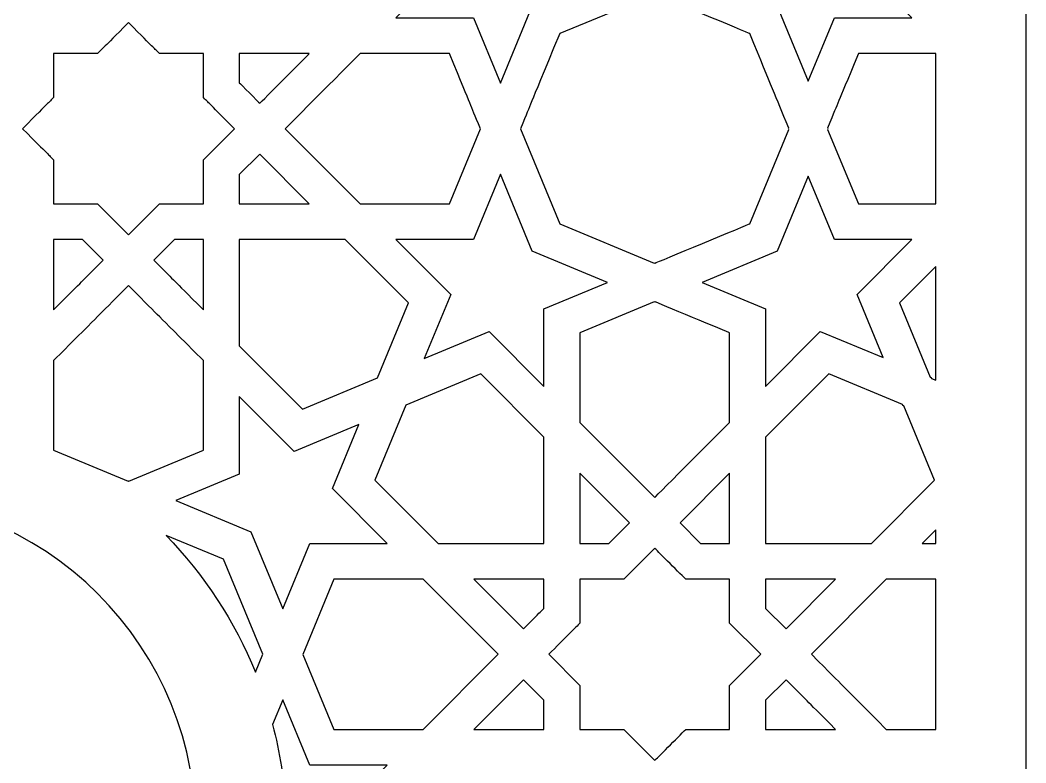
# Model space of a CAD drawing. Header units: millimetres. Extents: x -140 to 140, y -101 to 100.
# Drawn here: x 83.1 to 140, y 2 to 44 of the extents above; entities that cross this region are included whole.
import ezdxf

# ---------------------------------------------------------------- set-up
doc = ezdxf.new("R2010")
doc.units = ezdxf.units.MM
doc.header["$MEASUREMENT"] = 0
doc.layers.add('layer 1', color=7, linetype='Continuous')

msp = doc.modelspace()

# ---------------------------------------------------------------- linework, layer by layer
at = {"layer": 'layer 1', "color": 250}
for points, knots in [([(140.0147, 100.1536), (140.0147, 100.1536), (-139.8764, 100.1536), (-139.8764, 100.1536), (-139.8764, 100.1536), (-139.8764, 100.1536), (-139.8764, 99.5579), (-139.8764, 99.5579), (-139.8764, 99.5579), (-139.8764, 99.5579), (-139.8764, 88.9941), (-139.8764, 88.9941), (-139.8764, 88.9941), (-139.8764, 88.9941), (-139.8764, 86.6756), (-139.8764, 86.6756), (-139.8764, 86.6756), (-139.8764, 86.6756), (-139.8764, 84.1782), (-139.8764, 84.1782), (-139.8764, 84.1782), (-139.8764, 84.1782), (-139.8764, 81.5098), (-139.8764, 81.5098), (-139.8764, 81.5098), (-139.8764, 81.5098), (-139.8764, 75.6908), (-139.8764, 75.6908), (-139.8764, 75.6908), (-139.8764, 75.6908), (-139.8764, 72.556), (-139.8764, 72.556), (-139.8764, 72.556), (-139.8764, 72.556), (-139.8764, 69.2813), (-139.8764, 69.2813), (-139.8764, 69.2813), (-139.8764, 69.2813), (-139.8764, 65.8746), (-139.8764, 65.8746), (-139.8764, 65.8746), (-139.8764, 65.8746), (-139.8764, 62.3437), (-139.8764, 62.3437), (-139.8764, 62.3437), (-139.8764, 62.3437), (-139.8764, 58.6964), (-139.8764, 58.6964), (-139.8764, 58.6964), (-139.8764, 58.6964), (-139.8764, 54.9405), (-139.8764, 54.9405), (-139.8764, 54.9405), (-139.8764, 54.9405), (-139.8764, 51.0839), (-139.8764, 51.0839), (-139.8764, 51.0839), (-139.8764, 51.0839), (-139.8764, 47.1343), (-139.8764, 47.1343), (-139.8764, 47.1343), (-139.8764, 47.1343), (-139.8764, 38.9875), (-139.8764, 38.9875), (-139.8764, 38.9875), (-139.8764, 38.9875), (-139.8764, 34.806), (-139.8764, 34.806), (-139.8764, 34.806), (-139.8764, 34.806), (-139.8764, 21.9223), (-139.8764, 21.9223), (-139.8764, 21.9223), (-139.8764, 21.9223), (-139.8764, 17.5408), (-139.8764, 17.5408), (-139.8764, 17.5408), (-139.8764, 17.5408), (-139.8764, 13.1289), (-139.8764, 13.1289), (-139.8764, 13.1289), (-139.8764, 13.1289), (-139.8764, 8.6943), (-139.8764, 8.6943), (-139.8764, 8.6943), (-139.8764, 8.6943), (-139.8764, -9.1139), (-139.8764, -9.1139), (-139.8764, -9.1139), (-139.8764, -9.1139), (-139.8764, -13.5445), (-139.8764, -13.5445), (-139.8764, -13.5445), (-139.8764, -13.5445), (-139.8764, -17.9507), (-139.8764, -17.9507), (-139.8764, -17.9507), (-139.8764, -17.9507), (-139.8764, -22.3249), (-139.8764, -22.3249), (-139.8764, -22.3249), (-139.8764, -22.3249), (-139.8764, -35.177), (-139.8764, -35.177), (-139.8764, -35.177), (-139.8764, -35.177), (-139.8764, -39.3448), (-139.8764, -39.3448), (-139.8764, -39.3448), (-139.8764, -39.3448), (-139.8764, -43.4415), (-139.8764, -43.4415), (-139.8764, -43.4415), (-139.8764, -43.4415), (-139.8764, -47.4593), (-139.8764, -47.4593), (-139.8764, -47.4593), (-139.8764, -47.4593), (-139.8764, -51.3903), (-139.8764, -51.3903), (-139.8764, -51.3903), (-139.8764, -51.3903), (-139.8764, -55.2267), (-139.8764, -55.2267), (-139.8764, -55.2267), (-139.8764, -55.2267), (-139.8764, -58.9607), (-139.8764, -58.9607), (-139.8764, -58.9607), (-139.8764, -58.9607), (-139.8764, -62.5846), (-139.8764, -62.5846), (-139.8764, -62.5846), (-139.8764, -62.5846), (-139.8764, -66.0904), (-139.8764, -66.0904), (-139.8764, -66.0904), (-139.8764, -66.0904), (-139.8764, -69.4704), (-139.8764, -69.4704), (-139.8764, -69.4704), (-139.8764, -69.4704), (-139.8764, -72.7168), (-139.8764, -72.7168), (-139.8764, -72.7168), (-139.8764, -72.7168), (-139.8764, -75.8217), (-139.8764, -75.8217), (-139.8764, -75.8217), (-139.8764, -75.8217), (-139.8764, -78.7773), (-139.8764, -78.7773), (-139.8764, -78.7773), (-139.8764, -78.7773), (-139.8764, -81.5759), (-139.8764, -81.5759), (-139.8764, -81.5759), (-139.8764, -81.5759), (-139.8764, -84.2096), (-139.8764, -84.2096), (-139.8764, -84.2096), (-139.8764, -84.2096), (-139.8764, -86.6706), (-139.8764, -86.6706), (-139.8764, -86.6706), (-139.8764, -86.6706), (-139.8764, -88.951), (-139.8764, -88.951), (-139.8764, -88.951), (-139.8764, -88.951), (-139.8764, -91.0432), (-139.8764, -91.0432), (-139.8764, -91.0432), (-139.8764, -91.0432), (-139.8764, -92.9392), (-139.8764, -92.9392), (-139.8764, -92.9392), (-139.8764, -92.9392), (-139.8764, -94.6312), (-139.8764, -94.6312), (-139.8764, -94.6312), (-139.8764, -94.6312), (-139.8764, -96.1114), (-139.8764, -96.1114), (-139.8764, -96.1114), (-139.8764, -96.1114), (-139.8764, -97.3721), (-139.8764, -97.3721), (-139.8764, -97.3721), (-139.8764, -97.3721), (-139.8764, -98.4054), (-139.8764, -98.4054), (-139.8764, -98.4054), (-139.8764, -98.4054), (-139.8764, -99.2035), (-139.8764, -99.2035), (-139.8764, -99.2035), (-139.8764, -99.2035), (-139.8764, -99.7585), (-139.8764, -99.7585), (-139.8764, -99.7585), (-125.4025, -99.7585), (-115.0856, -101.2775), (-104.9426, -90.8851), (-104.9426, -90.8851), (-104.9426, -90.8851), (-104.9426, -90.8851), (-104.9426, -90.8851), (-104.9426, -90.8851), (-99.3937, -85.199), (-96.58, -77.8047), (-96.58, -70.3552), (-96.58, -70.3552), (-108.703, -65.4758), (-112.13, -49.9681), (-103.3724, -40.4213), (-103.3724, -40.4213), (-103.3724, -40.4213), (-103.3724, -40.4213), (-103.3724, -40.4213), (-103.3724, -40.4213), (-103.1942, -40.2272), (-103.0136, -40.0353), (-102.8277, -39.8487), (-102.8277, -39.8487), (-118.8351, -30.027), (-111.7826, -5.2691), (-93.066, -5.2691), (-93.066, -5.2691), (-91.9046, -5.2691), (-93.0533, -5.7411), (-92.8913, -1.01), (-92.8913, -1.01), (-92.8913, -1.01), (-92.8913, -1.01), (-92.8913, -1.01), (-92.8913, -1.01), (-92.6423, 6.1613), (-88.3232, 12.2537), (-82.3507, 15.1659), (-82.3507, 15.1659), (-82.3507, 15.1659), (-82.3507, 15.1659), (-82.3507, 15.1659), (-82.3507, 15.1659), (-79.7056, 16.4532), (-77.0304, 17.0286), (-74.1818, 17.0219), (-74.1818, 17.0219), (-74.1818, 17.0219), (-74.1878, 17.0282), (-74.1878, 17.0282), (-74.1878, 17.0282), (-71.8206, 17.0208), (-69.5498, 16.558), (-67.606, 15.8143), (-67.606, 15.8143), (-68.4502, 20.816), (-67.1788, 26.3663), (-63.591, 30.7107), (-63.591, 30.7107), (-58.7301, 36.6021), (-51.4724, 37.7797), (-48.9388, 37.4982), (-48.9388, 37.4982), (-47.4973, 44.909), (-40.9854, 50.1611), (-33.8967, 53.3344), (-33.8967, 53.3344), (-19.2454, 59.8922), (-14.2201, 57.6693), (0.0691, 71.2862), (0.0691, 71.2862), (10.1692, 61.6652), (16.9316, 59.6579), (16.9316, 59.6579), (16.9316, 59.6579), (26.1976, 55.9276), (46.2287, 52.1452), (49.0774, 37.4982), (49.0774, 37.4982), (58.7142, 38.2951), (69.875, 28.4177), (67.7443, 15.8143), (67.7443, 15.8143), (67.7443, 15.8143), (67.7443, 15.8143), (67.7443, 15.8143), (67.7443, 15.8143), (69.6852, 16.5569), (71.9578, 17.0282), (74.416, 17.0282), (74.416, 17.0282), (74.416, 17.0282), (74.4093, 17.0215), (74.4093, 17.0215), (74.4093, 17.0215), (85.429, 16.9997), (93.865, 7.4821), (92.977, -3.1895), (92.977, -3.1895), (92.977, -3.7056), (92.6867, -5.2828), (92.6867, -5.2828), (92.6867, -5.2828), (99.399, -4.7448), (107.836, -9.2844), (110.8149, -17.7211), (110.8149, -17.7211), (110.8149, -17.7211), (110.8149, -17.7211), (110.8149, -17.7211), (110.8149, -17.7211), (111.2054, -18.8274), (111.4749, -19.9058), (111.6492, -21.0132), (111.6492, -21.0132), (111.6492, -21.0132), (111.6492, -21.0128), (111.6492, -21.0128), (111.6492, -21.0128), (112.3047, -25.1806), (111.5215, -29.4859), (109.4616, -33.1198), (109.4616, -33.1198), (109.4616, -33.1198), (109.4616, -33.1198), (109.4616, -33.1198), (109.4616, -33.1198), (107.957, -35.7734), (105.7243, -38.1561), (102.9659, -39.8487), (102.9659, -39.8487), (106.5265, -43.4178), (108.416, -48.1912), (108.4195, -53.0218), (108.4195, -53.0218), (108.4195, -53.0218), (108.4195, -53.0218), (108.4195, -53.0218), (108.4195, -53.0218), (108.4195, -60.9148), (103.5053, -67.6246), (96.7183, -70.3552), (96.7183, -70.3552), (96.7183, -73.8145), (97.3487, -77.3483), (98.5488, -80.5825), (98.5488, -80.5825), (98.5488, -80.5825), (98.5488, -80.5828), (98.5488, -80.5828), (98.5488, -80.5828), (103.335, -92.5481), (113.6932, -99.411), (125.2848, -99.7373), (125.2848, -99.7373), (125.2848, -99.7373), (125.2848, -99.7373), (125.2848, -99.7373), (125.2848, -99.7373), (126.3202, -99.7662), (123.9841, -99.7585), (140.0147, -99.7585), (140.0147, -99.7585), (140.0147, -99.7585), (140.0147, -99.2351), (140.0147, -99.2351), (140.0147, -99.2351), (140.0147, -99.2351), (140.0147, -98.4707), (140.0147, -98.4707), (140.0147, -98.4707), (140.0147, -98.4707), (140.0147, -97.4729), (140.0147, -97.4729), (140.0147, -97.4729), (140.0147, -97.4729), (140.0147, -96.2495), (140.0147, -96.2495), (140.0147, -96.2495), (140.0147, -96.2495), (140.0147, -94.8081), (140.0147, -94.8081), (140.0147, -94.8081), (140.0147, -94.8081), (140.0147, -93.1563), (140.0147, -93.1563), (140.0147, -93.1563), (140.0147, -93.1563), (140.0147, -91.3019), (140.0147, -91.3019), (140.0147, -91.3019), (140.0147, -91.3019), (140.0147, -89.2525), (140.0147, -89.2525), (140.0147, -89.2525), (140.0147, -89.2525), (140.0147, -87.0157), (140.0147, -87.0157), (140.0147, -87.0157), (140.0147, -87.0157), (140.0147, -84.5993), (140.0147, -84.5993), (140.0147, -84.5993), (140.0147, -84.5993), (140.0147, -79.2581), (140.0147, -79.2581), (140.0147, -79.2581), (140.0147, -79.2581), (140.0147, -76.3486), (140.0147, -76.3486), (140.0147, -76.3486), (140.0147, -76.3486), (140.0147, -73.2902), (140.0147, -73.2902), (140.0147, -73.2902), (140.0147, -73.2902), (140.0147, -70.0904), (140.0147, -70.0904), (140.0147, -70.0904), (140.0147, -70.0904), (140.0147, -66.757), (140.0147, -66.757), (140.0147, -66.757), (140.0147, -66.757), (140.0147, -63.2976), (140.0147, -63.2976), (140.0147, -63.2976), (140.0147, -63.2976), (140.0147, -59.7198), (140.0147, -59.7198), (140.0147, -59.7198), (140.0147, -59.7198), (140.0147, -56.0314), (140.0147, -56.0314), (140.0147, -56.0314), (140.0147, -56.0314), (140.0147, -52.2399), (140.0147, -52.2399), (140.0147, -52.2399), (140.0147, -52.2399), (140.0147, -48.3532), (140.0147, -48.3532), (140.0147, -48.3532), (140.0147, -48.3532), (140.0147, -44.3788), (140.0147, -44.3788), (140.0147, -44.3788), (140.0147, -44.3788), (140.0147, -36.1976), (140.0147, -36.1976), (140.0147, -36.1976), (140.0147, -36.1976), (140.0147, -32.0062), (140.0147, -32.0062), (140.0147, -32.0062), (140.0147, -32.0062), (140.0147, -19.1207), (140.0147, -19.1207), (140.0147, -19.1207), (140.0147, -19.1207), (140.0147, -14.7473), (140.0147, -14.7473), (140.0147, -14.7473), (140.0147, -14.7473), (140.0147, -10.3476), (140.0147, -10.3476), (140.0147, -10.3476), (140.0147, -10.3476), (140.0147, -5.9292), (140.0147, -5.9292), (140.0147, -5.9292), (140.0147, -5.9292), (140.0147, -1.4999), (140.0147, -1.4999), (140.0147, -1.4999), (140.0147, -1.4999), (140.0147, 2.9328), (140.0147, 2.9328), (140.0147, 2.9328), (140.0147, 2.9328), (140.0147, 7.3612), (140.0147, 7.3612), (140.0147, 7.3612), (140.0147, 7.3612), (140.0147, 11.7775), (140.0147, 11.7775), (140.0147, 11.7775), (140.0147, 11.7775), (140.0147, 16.1741), (140.0147, 16.1741), (140.0147, 16.1741), (140.0147, 16.1741), (140.0147, 20.5435), (140.0147, 20.5435), (140.0147, 20.5435), (140.0147, 20.5435), (140.0147, 33.4107), (140.0147, 33.4107), (140.0147, 33.4107), (140.0147, 33.4107), (140.0147, 37.594), (140.0147, 37.594), (140.0147, 37.594), (140.0147, 37.594), (140.0147, 45.7558), (140.0147, 45.7558), (140.0147, 45.7558), (140.0147, 45.7558), (140.0147, 49.719), (140.0147, 49.719), (140.0147, 49.719), (140.0147, 49.719), (140.0147, 53.5936), (140.0147, 53.5936), (140.0147, 53.5936), (140.0147, 53.5936), (140.0147, 57.3718), (140.0147, 57.3718), (140.0147, 57.3718), (140.0147, 57.3718), (140.0147, 61.046), (140.0147, 61.046), (140.0147, 61.046), (140.0147, 61.046), (140.0147, 64.6085), (140.0147, 64.6085), (140.0147, 64.6085), (140.0147, 64.6085), (140.0147, 68.0517), (140.0147, 68.0517), (140.0147, 68.0517), (140.0147, 68.0517), (140.0147, 71.3679), (140.0147, 71.3679), (140.0147, 71.3679), (140.0147, 71.3679), (140.0147, 77.5884), (140.0147, 77.5884), (140.0147, 77.5884), (140.0147, 77.5884), (140.0147, 80.4776), (140.0147, 80.4776), (140.0147, 80.4776), (140.0147, 80.4776), (140.0147, 83.209), (140.0147, 83.209), (140.0147, 83.209), (140.0147, 83.209), (140.0147, 88.1681), (140.0147, 88.1681), (140.0147, 88.1681), (140.0147, 88.1681), (140.0147, 90.3805), (140.0147, 90.3805), (140.0147, 90.3805), (140.0147, 90.3805), (140.0147, 92.4045), (140.0147, 92.4045), (140.0147, 92.4045), (140.0147, 92.4045), (140.0147, 94.2325), (140.0147, 94.2325), (140.0147, 94.2325), (140.0147, 94.2325), (140.0147, 95.8568), (140.0147, 95.8568), (140.0147, 95.8568), (140.0147, 95.8568), (140.0147, 97.2698), (140.0147, 97.2698), (140.0147, 97.2698), (140.0147, 97.2698), (140.0147, 98.4637), (140.0147, 98.4637), (140.0147, 98.4637), (140.0147, 98.4637), (140.0147, 99.431), (140.0147, 99.431), (140.0147, 99.431), (140.0147, 99.431), (140.0147, 100.1536), (140.0147, 100.1536)], [0, 0, 0, 0, 0.0068027, 0.0068027, 0.0068027, 0.0068027, 0.0136054, 0.0136054, 0.0136054, 0.0136054, 0.0204082, 0.0204082, 0.0204082, 0.0204082, 0.0272109, 0.0272109, 0.0272109, 0.0272109, 0.0340136, 0.0340136, 0.0340136, 0.0340136, 0.0408163, 0.0408163, 0.0408163, 0.0408163, 0.047619, 0.047619, 0.047619, 0.047619, 0.0544218, 0.0544218, 0.0544218, 0.0544218, 0.0612245, 0.0612245, 0.0612245, 0.0612245, 0.0680272, 0.0680272, 0.0680272, 0.0680272, 0.0748299, 0.0748299, 0.0748299, 0.0748299, 0.0816327, 0.0816327, 0.0816327, 0.0816327, 0.0884354, 0.0884354, 0.0884354, 0.0884354, 0.0952381, 0.0952381, 0.0952381, 0.0952381, 0.1020408, 0.1020408, 0.1020408, 0.1020408, 0.1088435, 0.1088435, 0.1088435, 0.1088435, 0.1156463, 0.1156463, 0.1156463, 0.1156463, 0.122449, 0.122449, 0.122449, 0.122449, 0.1292517, 0.1292517, 0.1292517, 0.1292517, 0.1360544, 0.1360544, 0.1360544, 0.1360544, 0.1428571, 0.1428571, 0.1428571, 0.1428571, 0.1496599, 0.1496599, 0.1496599, 0.1496599, 0.1564626, 0.1564626, 0.1564626, 0.1564626, 0.1632653, 0.1632653, 0.1632653, 0.1632653, 0.170068, 0.170068, 0.170068, 0.170068, 0.1768707, 0.1768707, 0.1768707, 0.1768707, 0.1836735, 0.1836735, 0.1836735, 0.1836735, 0.1904762, 0.1904762, 0.1904762, 0.1904762, 0.1972789, 0.1972789, 0.1972789, 0.1972789, 0.2040816, 0.2040816, 0.2040816, 0.2040816, 0.2108844, 0.2108844, 0.2108844, 0.2108844, 0.2176871, 0.2176871, 0.2176871, 0.2176871, 0.2244898, 0.2244898, 0.2244898, 0.2244898, 0.2312925, 0.2312925, 0.2312925, 0.2312925, 0.2380952, 0.2380952, 0.2380952, 0.2380952, 0.244898, 0.244898, 0.244898, 0.244898, 0.2517007, 0.2517007, 0.2517007, 0.2517007, 0.2585034, 0.2585034, 0.2585034, 0.2585034, 0.2653061, 0.2653061, 0.2653061, 0.2653061, 0.2721088, 0.2721088, 0.2721088, 0.2721088, 0.2789116, 0.2789116, 0.2789116, 0.2789116, 0.2857143, 0.2857143, 0.2857143, 0.2857143, 0.292517, 0.292517, 0.292517, 0.292517, 0.2993197, 0.2993197, 0.2993197, 0.2993197, 0.3061224, 0.3061224, 0.3061224, 0.3061224, 0.3129252, 0.3129252, 0.3129252, 0.3129252, 0.3197279, 0.3197279, 0.3197279, 0.3197279, 0.3265306, 0.3265306, 0.3265306, 0.3265306, 0.3333333, 0.3333333, 0.3333333, 0.3333333, 0.3401361, 0.3401361, 0.3401361, 0.3401361, 0.3469388, 0.3469388, 0.3469388, 0.3469388, 0.3537415, 0.3537415, 0.3537415, 0.3537415, 0.3605442, 0.3605442, 0.3605442, 0.3605442, 0.3673469, 0.3673469, 0.3673469, 0.3673469, 0.3741497, 0.3741497, 0.3741497, 0.3741497, 0.3809524, 0.3809524, 0.3809524, 0.3809524, 0.3877551, 0.3877551, 0.3877551, 0.3877551, 0.3945578, 0.3945578, 0.3945578, 0.3945578, 0.4013605, 0.4013605, 0.4013605, 0.4013605, 0.4081633, 0.4081633, 0.4081633, 0.4081633, 0.414966, 0.414966, 0.414966, 0.414966, 0.4217687, 0.4217687, 0.4217687, 0.4217687, 0.4285714, 0.4285714, 0.4285714, 0.4285714, 0.4353741, 0.4353741, 0.4353741, 0.4353741, 0.4421769, 0.4421769, 0.4421769, 0.4421769, 0.4489796, 0.4489796, 0.4489796, 0.4489796, 0.4557823, 0.4557823, 0.4557823, 0.4557823, 0.462585, 0.462585, 0.462585, 0.462585, 0.4693878, 0.4693878, 0.4693878, 0.4693878, 0.4761905, 0.4761905, 0.4761905, 0.4761905, 0.4829932, 0.4829932, 0.4829932, 0.4829932, 0.4897959, 0.4897959, 0.4897959, 0.4897959, 0.4965986, 0.4965986, 0.4965986, 0.4965986, 0.5034014, 0.5034014, 0.5034014, 0.5034014, 0.5102041, 0.5102041, 0.5102041, 0.5102041, 0.5170068, 0.5170068, 0.5170068, 0.5170068, 0.5238095, 0.5238095, 0.5238095, 0.5238095, 0.5306122, 0.5306122, 0.5306122, 0.5306122, 0.537415, 0.537415, 0.537415, 0.537415, 0.5442177, 0.5442177, 0.5442177, 0.5442177, 0.5510204, 0.5510204, 0.5510204, 0.5510204, 0.5578231, 0.5578231, 0.5578231, 0.5578231, 0.5646259, 0.5646259, 0.5646259, 0.5646259, 0.5714286, 0.5714286, 0.5714286, 0.5714286, 0.5782313, 0.5782313, 0.5782313, 0.5782313, 0.585034, 0.585034, 0.585034, 0.585034, 0.5918367, 0.5918367, 0.5918367, 0.5918367, 0.5986395, 0.5986395, 0.5986395, 0.5986395, 0.6054422, 0.6054422, 0.6054422, 0.6054422, 0.6122449, 0.6122449, 0.6122449, 0.6122449, 0.6190476, 0.6190476, 0.6190476, 0.6190476, 0.6258503, 0.6258503, 0.6258503, 0.6258503, 0.6326531, 0.6326531, 0.6326531, 0.6326531, 0.6394558, 0.6394558, 0.6394558, 0.6394558, 0.6462585, 0.6462585, 0.6462585, 0.6462585, 0.6530612, 0.6530612, 0.6530612, 0.6530612, 0.6598639, 0.6598639, 0.6598639, 0.6598639, 0.6666667, 0.6666667, 0.6666667, 0.6666667, 0.6734694, 0.6734694, 0.6734694, 0.6734694, 0.6802721, 0.6802721, 0.6802721, 0.6802721, 0.6870748, 0.6870748, 0.6870748, 0.6870748, 0.6938776, 0.6938776, 0.6938776, 0.6938776, 0.7006803, 0.7006803, 0.7006803, 0.7006803, 0.707483, 0.707483, 0.707483, 0.707483, 0.7142857, 0.7142857, 0.7142857, 0.7142857, 0.7210884, 0.7210884, 0.7210884, 0.7210884, 0.7278912, 0.7278912, 0.7278912, 0.7278912, 0.7346939, 0.7346939, 0.7346939, 0.7346939, 0.7414966, 0.7414966, 0.7414966, 0.7414966, 0.7482993, 0.7482993, 0.7482993, 0.7482993, 0.755102, 0.755102, 0.755102, 0.755102, 0.7619048, 0.7619048, 0.7619048, 0.7619048, 0.7687075, 0.7687075, 0.7687075, 0.7687075, 0.7755102, 0.7755102, 0.7755102, 0.7755102, 0.7823129, 0.7823129, 0.7823129, 0.7823129, 0.7891156, 0.7891156, 0.7891156, 0.7891156, 0.7959184, 0.7959184, 0.7959184, 0.7959184, 0.8027211, 0.8027211, 0.8027211, 0.8027211, 0.8095238, 0.8095238, 0.8095238, 0.8095238, 0.8163265, 0.8163265, 0.8163265, 0.8163265, 0.8231293, 0.8231293, 0.8231293, 0.8231293, 0.829932, 0.829932, 0.829932, 0.829932, 0.8367347, 0.8367347, 0.8367347, 0.8367347, 0.8435374, 0.8435374, 0.8435374, 0.8435374, 0.8503401, 0.8503401, 0.8503401, 0.8503401, 0.8571429, 0.8571429, 0.8571429, 0.8571429, 0.8639456, 0.8639456, 0.8639456, 0.8639456, 0.8707483, 0.8707483, 0.8707483, 0.8707483, 0.877551, 0.877551, 0.877551, 0.877551, 0.8843537, 0.8843537, 0.8843537, 0.8843537, 0.8911565, 0.8911565, 0.8911565, 0.8911565, 0.8979592, 0.8979592, 0.8979592, 0.8979592, 0.9047619, 0.9047619, 0.9047619, 0.9047619, 0.9115646, 0.9115646, 0.9115646, 0.9115646, 0.9183673, 0.9183673, 0.9183673, 0.9183673, 0.9251701, 0.9251701, 0.9251701, 0.9251701, 0.9319728, 0.9319728, 0.9319728, 0.9319728, 0.9387755, 0.9387755, 0.9387755, 0.9387755, 0.9455782, 0.9455782, 0.9455782, 0.9455782, 0.952381, 0.952381, 0.952381, 0.952381, 0.9591837, 0.9591837, 0.9591837, 0.9591837, 0.9659864, 0.9659864, 0.9659864, 0.9659864, 0.9727891, 0.9727891, 0.9727891, 0.9727891, 0.9795918, 0.9795918, 0.9795918, 0.9795918, 0.9863946, 0.9863946, 0.9863946, 0.9863946, 1, 1, 1, 1]), ([(108.7579, 44.153), (108.7579, 44.153), (104.376, 44.153), (104.376, 44.153), (104.376, 44.153), (104.376, 44.153), (107.4748, 47.2532), (107.4748, 47.2532), (107.4748, 47.2532), (107.4748, 47.2532), (105.9681, 50.8942), (105.9681, 50.8942), (105.9681, 50.8942), (105.9681, 50.8942), (109.6511, 49.3681), (109.6511, 49.3681), (109.6511, 49.3681), (109.6511, 49.3681), (112.7488, 52.469), (112.7488, 52.469), (112.7488, 52.469), (112.7488, 52.469), (112.7488, 48.0829), (112.7488, 48.0829), (112.7488, 48.0829), (112.7488, 48.0829), (116.3644, 46.5843), (116.3644, 46.5843), (116.3644, 46.5843), (116.3644, 46.5843), (112.0905, 44.8116), (112.0905, 44.8116), (112.0905, 44.8116), (112.0905, 44.8116), (110.2878, 40.4573), (110.2878, 40.4573), (110.2878, 40.4573), (110.2878, 40.4573), (108.7579, 44.153), (108.7579, 44.153)], [0, 0, 0, 0, 0.0909091, 0.0909091, 0.0909091, 0.0909091, 0.1818182, 0.1818182, 0.1818182, 0.1818182, 0.2727273, 0.2727273, 0.2727273, 0.2727273, 0.3636364, 0.3636364, 0.3636364, 0.3636364, 0.4545455, 0.4545455, 0.4545455, 0.4545455, 0.5454545, 0.5454545, 0.5454545, 0.5454545, 0.6363636, 0.6363636, 0.6363636, 0.6363636, 0.7272727, 0.7272727, 0.7272727, 0.7272727, 0.8181818, 0.8181818, 0.8181818, 0.8181818, 1, 1, 1, 1]), ([(133.5624, 44.153), (133.5624, 44.153), (129.1809, 44.153), (129.1809, 44.153), (129.1809, 44.153), (129.1809, 44.153), (127.6988, 40.5723), (127.6988, 40.5723), (127.6988, 40.5723), (127.6988, 40.5723), (125.9441, 44.8116), (125.9441, 44.8116), (125.9441, 44.8116), (125.9441, 44.8116), (121.6692, 46.5843), (121.6692, 46.5843), (121.6692, 46.5843), (121.6692, 46.5843), (125.2848, 48.0829), (125.2848, 48.0829), (125.2848, 48.0829), (125.2848, 48.0829), (125.2848, 52.469), (125.2848, 52.469), (125.2848, 52.469), (125.2848, 52.469), (128.3839, 49.3681), (128.3839, 49.3681), (128.3839, 49.3681), (128.3839, 49.3681), (131.9509, 50.8469), (131.9509, 50.8469), (131.9509, 50.8469), (131.9509, 50.8469), (130.4643, 47.2532), (130.4643, 47.2532), (130.4643, 47.2532), (130.4643, 47.2532), (133.5624, 44.153), (133.5624, 44.153)], [0, 0, 0, 0, 0.0909091, 0.0909091, 0.0909091, 0.0909091, 0.1818182, 0.1818182, 0.1818182, 0.1818182, 0.2727273, 0.2727273, 0.2727273, 0.2727273, 0.3636364, 0.3636364, 0.3636364, 0.3636364, 0.4545455, 0.4545455, 0.4545455, 0.4545455, 0.5454545, 0.5454545, 0.5454545, 0.5454545, 0.6363636, 0.6363636, 0.6363636, 0.6363636, 0.7272727, 0.7272727, 0.7272727, 0.7272727, 0.8181818, 0.8181818, 0.8181818, 0.8181818, 1, 1, 1, 1]), ([(126.5999, 37.9169), (126.5999, 37.9169), (126.5841, 37.8785), (126.5841, 37.8785), (126.5841, 37.8785), (126.5841, 37.8785), (126.5999, 37.8404), (126.5999, 37.8404), (126.5999, 37.8404), (126.5999, 37.8404), (124.3908, 32.5004), (124.3908, 32.5004), (124.3908, 32.5004), (124.3658, 32.4901), (119.066, 30.2934), (119.041, 30.2832), (119.041, 30.2832), (119.041, 30.2832), (119.017, 30.2934), (119.017, 30.2934), (119.017, 30.2934), (119.017, 30.2934), (118.993, 30.2832), (118.993, 30.2832), (118.993, 30.2832), (118.993, 30.2832), (113.6428, 32.5004), (113.6428, 32.5004), (113.6428, 32.5004), (113.6428, 32.5004), (111.4178, 37.8785), (111.4178, 37.8785), (111.4178, 37.8785), (112.178, 39.7168), (111.645, 38.4277), (113.6431, 43.2573), (113.6431, 43.2573), (113.6431, 43.2573), (119.017, 45.4844), (119.017, 45.4844), (119.017, 45.4844), (119.0822, 45.4575), (124.3256, 43.2844), (124.3908, 43.2573), (124.3908, 43.2573), (125.7056, 40.0787), (125.7956, 39.8611), (126.5999, 37.9169)], [0, 0, 0, 0, 0.0769231, 0.0769231, 0.0769231, 0.0769231, 0.1538462, 0.1538462, 0.1538462, 0.1538462, 0.2307692, 0.2307692, 0.2307692, 0.2307692, 0.3076923, 0.3076923, 0.3076923, 0.3076923, 0.3846154, 0.3846154, 0.3846154, 0.3846154, 0.4615385, 0.4615385, 0.4615385, 0.4615385, 0.5384615, 0.5384615, 0.5384615, 0.5384615, 0.6153846, 0.6153846, 0.6153846, 0.6153846, 0.6923077, 0.6923077, 0.6923077, 0.6923077, 0.7692308, 0.7692308, 0.7692308, 0.7692308, 0.8461538, 0.8461538, 0.8461538, 0.8461538, 1, 1, 1, 1]), ([(85.006, 39.6357), (85.006, 41.1127), (85.006, 40.6471), (85.006, 42.1206), (85.006, 42.1206), (86.4725, 42.1206), (86.016, 42.1206), (87.4882, 42.1206), (87.4882, 42.1206), (87.9306, 42.5637), (87.649, 42.2818), (89.2436, 43.8778), (89.2436, 43.8778), (90.8385, 42.2818), (90.557, 42.5637), (90.9994, 42.1206), (90.9994, 42.1206), (90.9994, 42.1206), (93.4815, 42.1206), (93.4815, 42.1206), (93.4815, 42.1206), (93.4815, 42.1206), (93.4815, 39.6367), (93.4815, 39.6367), (93.4815, 39.6367), (93.8904, 39.2271), (93.5492, 39.569), (95.2376, 37.8785), (95.2376, 37.8785), (95.2376, 37.8785), (93.4815, 36.122), (93.4815, 36.122), (93.4815, 36.122), (93.4815, 34.6456), (93.4815, 35.1109), (93.4815, 33.6381), (93.4815, 33.6381), (91.2901, 33.6381), (91.857, 33.6381), (90.9987, 33.6381), (90.9987, 33.6381), (90.9987, 33.6381), (89.2436, 31.8805), (89.2436, 31.8805), (89.2436, 31.8805), (89.2436, 31.8805), (87.4889, 33.6381), (87.4889, 33.6381), (87.4889, 33.6381), (86.6299, 33.6381), (87.1982, 33.6381), (85.006, 33.6381), (85.006, 33.6381), (85.006, 35.1049), (85.006, 34.6488), (85.006, 36.122), (85.006, 36.122), (84.5633, 36.5647), (84.8452, 36.2825), (83.2503, 37.8785), (83.2503, 37.8785), (84.9577, 39.587), (84.5767, 39.206), (85.006, 39.6357)], [0, 0, 0, 0, 0.0588235, 0.0588235, 0.0588235, 0.0588235, 0.1176471, 0.1176471, 0.1176471, 0.1176471, 0.1764706, 0.1764706, 0.1764706, 0.1764706, 0.2352941, 0.2352941, 0.2352941, 0.2352941, 0.2941176, 0.2941176, 0.2941176, 0.2941176, 0.3529412, 0.3529412, 0.3529412, 0.3529412, 0.4117647, 0.4117647, 0.4117647, 0.4117647, 0.4705882, 0.4705882, 0.4705882, 0.4705882, 0.5294118, 0.5294118, 0.5294118, 0.5294118, 0.5882353, 0.5882353, 0.5882353, 0.5882353, 0.6470588, 0.6470588, 0.6470588, 0.6470588, 0.7058824, 0.7058824, 0.7058824, 0.7058824, 0.7647059, 0.7647059, 0.7647059, 0.7647059, 0.8235294, 0.8235294, 0.8235294, 0.8235294, 0.8823529, 0.8823529, 0.8823529, 0.8823529, 1, 1, 1, 1]), ([(95.5118, 40.4781), (95.5118, 40.4781), (95.5118, 42.1206), (95.5118, 42.1206), (95.5118, 42.1206), (95.5118, 42.1206), (99.4752, 42.1206), (99.4752, 42.1206), (99.4752, 42.1206), (99.4135, 42.0589), (96.7348, 39.3778), (96.6731, 39.316), (96.6731, 39.316), (96.6156, 39.3735), (95.5689, 40.4209), (95.5118, 40.4781)], [0, 0, 0, 0, 0.2, 0.2, 0.2, 0.2, 0.4, 0.4, 0.4, 0.4, 0.6, 0.6, 0.6, 0.6, 1, 1, 1, 1]), ([(109.1572, 37.8785), (109.1572, 37.8785), (107.4018, 33.6381), (107.4018, 33.6381), (107.4018, 33.6381), (107.4018, 33.6381), (102.3461, 33.6381), (102.3461, 33.6381), (102.3461, 33.6381), (102.3461, 33.6381), (98.1082, 37.8785), (98.1082, 37.8785), (98.1082, 37.8785), (100.0986, 39.871), (99.0279, 38.7992), (102.3461, 42.1206), (102.3461, 42.1206), (102.3461, 42.1206), (107.4018, 42.1206), (107.4018, 42.1206), (107.4018, 42.1206), (108.8136, 38.7089), (108.4703, 39.539), (109.1572, 37.8785)], [0, 0, 0, 0, 0.1428571, 0.1428571, 0.1428571, 0.1428571, 0.2857143, 0.2857143, 0.2857143, 0.2857143, 0.4285714, 0.4285714, 0.4285714, 0.4285714, 0.5714286, 0.5714286, 0.5714286, 0.5714286, 0.7142857, 0.7142857, 0.7142857, 0.7142857, 1, 1, 1, 1]), ([(134.9117, 33.6374), (134.9117, 33.6374), (130.5369, 33.6374), (130.5369, 33.6374), (130.5369, 33.6374), (130.5369, 33.6374), (128.7977, 37.8404), (128.7977, 37.8404), (128.7977, 37.8404), (128.7977, 37.8404), (128.8136, 37.8785), (128.8136, 37.8785), (128.8136, 37.8785), (128.8136, 37.8785), (128.7977, 37.9169), (128.7977, 37.9169), (128.7977, 37.9169), (129.5495, 39.7348), (129.177, 38.8341), (130.5369, 42.1206), (130.5369, 42.1206), (130.5369, 42.1206), (134.9117, 42.1206), (134.9117, 42.1206), (134.9117, 42.1206), (134.9117, 39.1601), (134.9117, 41.3794), (134.9117, 33.6374)], [0, 0, 0, 0, 0.125, 0.125, 0.125, 0.125, 0.25, 0.25, 0.25, 0.25, 0.375, 0.375, 0.375, 0.375, 0.5, 0.5, 0.5, 0.5, 0.625, 0.625, 0.625, 0.625, 0.75, 0.75, 0.75, 0.75, 1, 1, 1, 1]), ([(99.4752, 33.6381), (99.4752, 33.6381), (95.5118, 33.6381), (95.5118, 33.6381), (95.5118, 33.6381), (95.5118, 33.6381), (95.5118, 35.2803), (95.5118, 35.2803), (95.5118, 35.2803), (95.5118, 35.2803), (96.6724, 36.4423), (96.6724, 36.4423), (96.6724, 36.4423), (96.6724, 36.4423), (96.6731, 36.4413), (96.6731, 36.4413), (96.6731, 36.4413), (96.6731, 36.4413), (96.6734, 36.4423), (96.6734, 36.4423), (96.6734, 36.4423), (96.6734, 36.4423), (99.4752, 33.6381), (99.4752, 33.6381)], [0, 0, 0, 0, 0.1428571, 0.1428571, 0.1428571, 0.1428571, 0.2857143, 0.2857143, 0.2857143, 0.2857143, 0.4285714, 0.4285714, 0.4285714, 0.4285714, 0.5714286, 0.5714286, 0.5714286, 0.5714286, 0.7142857, 0.7142857, 0.7142857, 0.7142857, 1, 1, 1, 1]), ([(112.7488, 27.6945), (112.7488, 27.142), (112.7488, 23.8471), (112.7488, 23.3084), (112.7488, 23.3084), (112.7488, 23.3084), (109.65, 26.4097), (109.65, 26.4097), (109.65, 26.4097), (109.65, 26.4097), (105.9783, 24.8878), (105.9783, 24.8878), (105.9783, 24.8878), (105.9783, 24.8878), (107.4752, 28.5038), (107.4752, 28.5038), (107.4752, 28.5038), (107.4752, 28.5038), (104.376, 31.6061), (104.376, 31.6061), (104.376, 31.6061), (104.9284, 31.6061), (108.2216, 31.6061), (108.7579, 31.6061), (108.7579, 31.6061), (108.7579, 31.6061), (110.2875, 35.3004), (110.2875, 35.3004), (110.2875, 35.3004), (110.2875, 35.3004), (112.0898, 30.9457), (112.0898, 30.9457), (112.0898, 30.9457), (112.0898, 30.9457), (116.3405, 29.1836), (116.3405, 29.1836), (116.3405, 29.1836), (116.3405, 29.1836), (112.7488, 27.6945), (112.7488, 27.6945)], [0, 0, 0, 0, 0.0909091, 0.0909091, 0.0909091, 0.0909091, 0.1818182, 0.1818182, 0.1818182, 0.1818182, 0.2727273, 0.2727273, 0.2727273, 0.2727273, 0.3636364, 0.3636364, 0.3636364, 0.3636364, 0.4545455, 0.4545455, 0.4545455, 0.4545455, 0.5454545, 0.5454545, 0.5454545, 0.5454545, 0.6363636, 0.6363636, 0.6363636, 0.6363636, 0.7272727, 0.7272727, 0.7272727, 0.7272727, 0.8181818, 0.8181818, 0.8181818, 0.8181818, 1, 1, 1, 1]), ([(131.9413, 24.9351), (131.9413, 24.9351), (128.3839, 26.4097), (128.3839, 26.4097), (128.3839, 26.4097), (128.3839, 26.4097), (125.2848, 23.3084), (125.2848, 23.3084), (125.2848, 23.3084), (125.2848, 23.8612), (125.2848, 27.1576), (125.2848, 27.6945), (125.2848, 27.6945), (125.2848, 27.6945), (121.6935, 29.1836), (121.6935, 29.1836), (121.6935, 29.1836), (121.6935, 29.1836), (125.9441, 30.9457), (125.9441, 30.9457), (125.9441, 30.9457), (125.9441, 30.9457), (127.6988, 35.1857), (127.6988, 35.1857), (127.6988, 35.1857), (127.6988, 35.1857), (129.1809, 31.605), (129.1809, 31.605), (129.1809, 31.605), (129.1809, 31.605), (133.5624, 31.605), (133.5624, 31.605), (133.5624, 31.605), (133.5624, 31.605), (130.4643, 28.5048), (130.4643, 28.5048), (130.4643, 28.5048), (130.4643, 28.5048), (131.9413, 24.9351), (131.9413, 24.9351)], [0, 0, 0, 0, 0.0909091, 0.0909091, 0.0909091, 0.0909091, 0.1818182, 0.1818182, 0.1818182, 0.1818182, 0.2727273, 0.2727273, 0.2727273, 0.2727273, 0.3636364, 0.3636364, 0.3636364, 0.3636364, 0.4545455, 0.4545455, 0.4545455, 0.4545455, 0.5454545, 0.5454545, 0.5454545, 0.5454545, 0.6363636, 0.6363636, 0.6363636, 0.6363636, 0.7272727, 0.7272727, 0.7272727, 0.7272727, 0.8181818, 0.8181818, 0.8181818, 0.8181818, 1, 1, 1, 1]), ([(87.8081, 30.4433), (86.3515, 28.9853), (86.9523, 29.5864), (85.006, 27.6384), (85.006, 27.6384), (85.006, 27.6384), (85.006, 31.6061), (85.006, 31.6061), (85.006, 31.6061), (85.006, 31.6061), (86.6472, 31.6061), (86.6472, 31.6061), (86.6472, 31.6061), (86.6472, 31.6061), (87.8081, 30.4433), (87.8081, 30.4433)], [0, 0, 0, 0, 0.2, 0.2, 0.2, 0.2, 0.4, 0.4, 0.4, 0.4, 0.6, 0.6, 0.6, 0.6, 1, 1, 1, 1]), ([(93.4815, 31.6061), (93.4815, 31.6061), (93.4815, 27.6384), (93.4815, 27.6384), (93.4815, 27.6384), (91.5077, 29.6139), (92.1395, 28.9818), (90.6787, 30.4433), (90.6787, 30.4433), (90.6787, 30.4433), (91.8404, 31.6061), (91.8404, 31.6061), (91.8404, 31.6061), (91.8404, 31.6061), (93.4815, 31.6061), (93.4815, 31.6061)], [0, 0, 0, 0, 0.2, 0.2, 0.2, 0.2, 0.4, 0.4, 0.4, 0.4, 0.6, 0.6, 0.6, 0.6, 1, 1, 1, 1]), ([(95.5118, 31.6061), (95.5118, 31.6061), (101.5054, 31.6061), (101.5054, 31.6061), (101.5054, 31.6061), (101.5054, 31.6061), (105.0801, 28.0279), (105.0801, 28.0279), (105.0801, 28.0279), (105.0801, 28.0279), (103.3251, 23.7868), (103.3251, 23.7868), (103.3251, 23.7868), (103.3251, 23.7868), (99.0864, 22.0296), (99.0864, 22.0296), (99.0864, 22.0296), (99.0864, 22.0296), (95.5118, 25.6071), (95.5118, 25.6071), (95.5118, 25.6071), (95.5118, 25.6071), (95.5118, 31.6061), (95.5118, 31.6061)], [0, 0, 0, 0, 0.1428571, 0.1428571, 0.1428571, 0.1428571, 0.2857143, 0.2857143, 0.2857143, 0.2857143, 0.4285714, 0.4285714, 0.4285714, 0.4285714, 0.5714286, 0.5714286, 0.5714286, 0.5714286, 0.7142857, 0.7142857, 0.7142857, 0.7142857, 1, 1, 1, 1]), ([(134.9117, 23.6626), (134.9117, 23.6626), (134.6722, 23.7617), (134.6722, 23.7617), (134.6722, 23.7617), (134.6722, 23.7617), (134.6514, 23.8118), (134.6514, 23.8118), (134.6514, 23.8118), (134.6514, 23.8118), (134.5935, 23.8358), (134.5935, 23.8358), (134.5935, 23.8358), (134.5935, 23.8358), (132.8586, 28.0271), (132.8586, 28.0271), (132.8586, 28.0271), (132.8586, 28.0271), (134.9117, 30.0821), (134.9117, 30.0821), (134.9117, 30.0821), (134.9117, 30.0821), (134.9117, 23.6626), (134.9117, 23.6626)], [0, 0, 0, 0, 0.1428571, 0.1428571, 0.1428571, 0.1428571, 0.2857143, 0.2857143, 0.2857143, 0.2857143, 0.4285714, 0.4285714, 0.4285714, 0.4285714, 0.5714286, 0.5714286, 0.5714286, 0.5714286, 0.7142857, 0.7142857, 0.7142857, 0.7142857, 1, 1, 1, 1]), ([(85.006, 24.7657), (88.0981, 27.861), (87.1421, 26.9039), (89.2429, 29.0072), (89.2429, 29.0072), (89.2429, 29.0072), (89.2436, 29.0065), (89.2436, 29.0065), (89.2436, 29.0065), (89.2436, 29.0065), (89.2439, 29.0072), (89.2439, 29.0072), (89.2439, 29.0072), (91.4058, 26.8436), (90.3915, 27.8585), (93.4815, 24.7657), (93.4815, 24.7657), (93.4815, 24.7657), (93.4815, 19.7051), (93.4815, 19.7051), (93.4815, 19.7051), (93.4815, 19.7051), (89.2669, 17.9585), (89.2669, 17.9585), (89.2669, 17.9585), (89.2669, 17.9585), (89.2436, 17.9684), (89.2436, 17.9684), (89.2436, 17.9684), (89.2436, 17.9684), (89.22, 17.9585), (89.22, 17.9585), (89.22, 17.9585), (89.22, 17.9585), (85.006, 19.7051), (85.006, 19.7051), (85.006, 19.7051), (85.006, 19.7051), (85.006, 24.7657), (85.006, 24.7657)], [0, 0, 0, 0, 0.0909091, 0.0909091, 0.0909091, 0.0909091, 0.1818182, 0.1818182, 0.1818182, 0.1818182, 0.2727273, 0.2727273, 0.2727273, 0.2727273, 0.3636364, 0.3636364, 0.3636364, 0.3636364, 0.4545455, 0.4545455, 0.4545455, 0.4545455, 0.5454545, 0.5454545, 0.5454545, 0.5454545, 0.6363636, 0.6363636, 0.6363636, 0.6363636, 0.7272727, 0.7272727, 0.7272727, 0.7272727, 0.8181818, 0.8181818, 0.8181818, 0.8181818, 1, 1, 1, 1]), ([(119.017, 17.0346), (119.017, 17.0346), (114.7791, 21.2767), (114.7791, 21.2767), (114.7791, 21.2767), (114.7791, 21.2767), (114.7791, 26.3373), (114.7791, 26.3373), (114.7791, 26.3373), (114.7791, 26.3373), (118.993, 28.0836), (118.993, 28.0836), (118.993, 28.0836), (118.993, 28.0836), (119.017, 28.0737), (119.017, 28.0737), (119.017, 28.0737), (119.017, 28.0737), (119.041, 28.0836), (119.041, 28.0836), (119.041, 28.0836), (119.0657, 28.0734), (123.2302, 26.3476), (123.2549, 26.3373), (123.2549, 26.3373), (123.2549, 26.3373), (123.2549, 21.2767), (123.2549, 21.2767), (123.2549, 21.2767), (123.1854, 21.2069), (119.0865, 17.1041), (119.017, 17.0346)], [0, 0, 0, 0, 0.1111111, 0.1111111, 0.1111111, 0.1111111, 0.2222222, 0.2222222, 0.2222222, 0.2222222, 0.3333333, 0.3333333, 0.3333333, 0.3333333, 0.4444444, 0.4444444, 0.4444444, 0.4444444, 0.5555556, 0.5555556, 0.5555556, 0.5555556, 0.6666667, 0.6666667, 0.6666667, 0.6666667, 0.7777778, 0.7777778, 0.7777778, 0.7777778, 1, 1, 1, 1]), ([(106.7551, 14.4367), (106.7551, 14.4367), (103.1808, 18.0143), (103.1808, 18.0143), (103.1808, 18.0143), (103.1808, 18.0143), (104.9362, 22.2564), (104.9362, 22.2564), (104.9362, 22.2564), (104.9362, 22.2564), (109.1741, 24.0125), (109.1741, 24.0125), (109.1741, 24.0125), (109.1741, 24.0125), (112.7488, 20.4354), (112.7488, 20.4354), (112.7488, 20.4354), (112.7488, 20.4354), (112.7488, 14.4367), (112.7488, 14.4367), (112.7488, 14.4367), (112.7488, 14.4367), (106.7551, 14.4367), (106.7551, 14.4367)], [0, 0, 0, 0, 0.1428571, 0.1428571, 0.1428571, 0.1428571, 0.2857143, 0.2857143, 0.2857143, 0.2857143, 0.4285714, 0.4285714, 0.4285714, 0.4285714, 0.5714286, 0.5714286, 0.5714286, 0.5714286, 0.7142857, 0.7142857, 0.7142857, 0.7142857, 1, 1, 1, 1]), ([(131.2785, 14.4367), (131.2785, 14.4367), (125.2848, 14.4367), (125.2848, 14.4367), (125.2848, 14.4367), (125.2848, 14.4367), (125.2848, 20.4354), (125.2848, 20.4354), (125.2848, 20.4354), (125.2848, 20.4354), (128.8595, 24.0125), (128.8595, 24.0125), (128.8595, 24.0125), (128.8595, 24.0125), (133.0395, 22.2804), (133.0395, 22.2804), (133.0395, 22.2804), (133.0395, 22.2804), (133.0607, 22.23), (133.0607, 22.23), (133.0607, 22.23), (133.0607, 22.23), (133.1189, 22.2056), (133.1189, 22.2056), (133.1189, 22.2056), (133.1189, 22.2056), (134.8532, 18.015), (134.8532, 18.015), (134.8532, 18.015), (134.8532, 18.015), (131.2785, 14.4367), (131.2785, 14.4367)], [0, 0, 0, 0, 0.1111111, 0.1111111, 0.1111111, 0.1111111, 0.2222222, 0.2222222, 0.2222222, 0.2222222, 0.3333333, 0.3333333, 0.3333333, 0.3333333, 0.4444444, 0.4444444, 0.4444444, 0.4444444, 0.5555556, 0.5555556, 0.5555556, 0.5555556, 0.6666667, 0.6666667, 0.6666667, 0.6666667, 0.7777778, 0.7777778, 0.7777778, 0.7777778, 1, 1, 1, 1]), ([(95.5118, 18.3476), (95.5118, 18.3476), (95.5118, 22.7337), (95.5118, 22.7337), (95.5118, 22.7337), (95.5118, 22.7337), (98.6106, 19.6332), (98.6106, 19.6332), (98.6106, 19.6332), (98.6106, 19.6332), (102.283, 21.155), (102.283, 21.155), (102.283, 21.155), (102.283, 21.155), (100.7858, 17.5369), (100.7858, 17.5369), (100.7858, 17.5369), (100.7858, 17.5369), (103.8846, 14.4367), (103.8846, 14.4367), (103.8846, 14.4367), (103.3321, 14.4367), (100.0389, 14.4367), (99.5027, 14.4367), (99.5027, 14.4367), (99.5027, 14.4367), (97.9731, 10.7414), (97.9731, 10.7414), (97.9731, 10.7414), (97.9731, 10.7414), (96.1707, 15.0964), (96.1707, 15.0964), (96.1707, 15.0964), (96.1707, 15.0964), (91.9201, 16.8586), (91.9201, 16.8586), (91.9201, 16.8586), (91.9201, 16.8586), (95.5118, 18.3476), (95.5118, 18.3476)], [0, 0, 0, 0, 0.0909091, 0.0909091, 0.0909091, 0.0909091, 0.1818182, 0.1818182, 0.1818182, 0.1818182, 0.2727273, 0.2727273, 0.2727273, 0.2727273, 0.3636364, 0.3636364, 0.3636364, 0.3636364, 0.4545455, 0.4545455, 0.4545455, 0.4545455, 0.5454545, 0.5454545, 0.5454545, 0.5454545, 0.6363636, 0.6363636, 0.6363636, 0.6363636, 0.7272727, 0.7272727, 0.7272727, 0.7272727, 0.8181818, 0.8181818, 0.8181818, 0.8181818, 1, 1, 1, 1]), ([(117.5819, 15.5984), (117.5819, 15.5984), (116.4212, 14.4367), (116.4212, 14.4367), (116.4212, 14.4367), (116.4212, 14.4367), (114.7791, 14.4367), (114.7791, 14.4367), (114.7791, 14.4367), (114.7791, 14.4367), (114.7791, 18.403), (114.7791, 18.403), (114.7791, 18.403), (114.7791, 18.403), (117.5819, 15.5984), (117.5819, 15.5984)], [0, 0, 0, 0, 0.2, 0.2, 0.2, 0.2, 0.4, 0.4, 0.4, 0.4, 0.6, 0.6, 0.6, 0.6, 1, 1, 1, 1]), ([(123.2549, 18.403), (123.2549, 18.403), (123.2549, 14.4367), (123.2549, 14.4367), (123.2549, 14.4367), (123.2549, 14.4367), (121.6131, 14.4367), (121.6131, 14.4367), (121.6131, 14.4367), (121.6131, 14.4367), (120.4524, 15.5984), (120.4524, 15.5984), (120.4524, 15.5984), (120.4524, 15.5984), (123.2549, 18.403), (123.2549, 18.403)], [0, 0, 0, 0, 0.2, 0.2, 0.2, 0.2, 0.4, 0.4, 0.4, 0.4, 0.6, 0.6, 0.6, 0.6, 1, 1, 1, 1]), ([(94.6178, 13.5421), (94.6178, 13.5421), (96.8428, 8.1633), (96.8428, 8.1633), (96.8428, 8.1633), (96.8428, 8.1633), (96.423, 7.1487), (96.423, 7.1487), (96.423, 7.1487), (95.2496, 10.0411), (93.5207, 12.6697), (91.3673, 14.8894), (91.3673, 14.8894), (91.3673, 14.8894), (94.6178, 13.5421), (94.6178, 13.5421)], [0, 0, 0, 0, 0.2, 0.2, 0.2, 0.2, 0.4, 0.4, 0.4, 0.4, 0.6, 0.6, 0.6, 0.6, 1, 1, 1, 1]), ([(134.9117, 14.4367), (134.7149, 14.4367), (134.1921, 14.4367), (134.149, 14.4367), (134.149, 14.4367), (134.149, 14.4367), (134.9117, 15.2001), (134.9117, 15.2001), (134.9117, 15.2001), (134.9117, 15.2001), (134.9117, 14.4367), (134.9117, 14.4367)], [0, 0, 0, 0, 0.25, 0.25, 0.25, 0.25, 0.5, 0.5, 0.5, 0.5, 1, 1, 1, 1]), ([(114.7791, 9.9208), (114.7791, 11.3969), (114.7791, 10.9319), (114.7791, 12.4044), (114.7791, 12.4044), (116.2456, 12.4044), (115.7891, 12.4044), (117.2612, 12.4044), (117.2612, 12.4044), (117.7036, 12.8475), (117.4221, 12.5656), (119.017, 14.1616), (119.017, 14.1616), (119.1009, 14.078), (120.2838, 12.8937), (120.7721, 12.4044), (120.7721, 12.4044), (120.7721, 12.4044), (123.2549, 12.4044), (123.2549, 12.4044), (123.2549, 12.4044), (123.2549, 12.4044), (123.2549, 9.9208), (123.2549, 9.9208), (123.2549, 9.9208), (123.2549, 9.9208), (125.0107, 8.1633), (125.0107, 8.1633), (125.0107, 8.1633), (125.0107, 8.1633), (123.2549, 6.4068), (123.2549, 6.4068), (123.2549, 6.4068), (123.2549, 5.5471), (123.2549, 6.1158), (123.2549, 3.9218), (123.2549, 3.9218), (121.7881, 3.9218), (122.2445, 3.9218), (120.7721, 3.9218), (120.7721, 3.9218), (120.3251, 3.4738), (119.1016, 2.2497), (119.017, 2.1647), (119.017, 2.1647), (117.4221, 3.761), (117.7036, 3.4788), (117.2612, 3.9218), (117.2612, 3.9218), (115.7866, 3.9218), (116.2509, 3.9218), (114.7791, 3.9218), (114.7791, 3.9218), (114.7791, 5.3869), (114.7791, 4.9326), (114.7791, 6.4058), (114.7791, 6.4058), (114.7791, 6.4058), (113.0229, 8.1633), (113.0229, 8.1633), (113.0229, 8.1633), (113.8618, 9.0025), (114.7784, 9.9201), (114.7791, 9.9208)], [0, 0, 0, 0, 0.0588235, 0.0588235, 0.0588235, 0.0588235, 0.1176471, 0.1176471, 0.1176471, 0.1176471, 0.1764706, 0.1764706, 0.1764706, 0.1764706, 0.2352941, 0.2352941, 0.2352941, 0.2352941, 0.2941176, 0.2941176, 0.2941176, 0.2941176, 0.3529412, 0.3529412, 0.3529412, 0.3529412, 0.4117647, 0.4117647, 0.4117647, 0.4117647, 0.4705882, 0.4705882, 0.4705882, 0.4705882, 0.5294118, 0.5294118, 0.5294118, 0.5294118, 0.5882353, 0.5882353, 0.5882353, 0.5882353, 0.6470588, 0.6470588, 0.6470588, 0.6470588, 0.7058824, 0.7058824, 0.7058824, 0.7058824, 0.7647059, 0.7647059, 0.7647059, 0.7647059, 0.8235294, 0.8235294, 0.8235294, 0.8235294, 0.8823529, 0.8823529, 0.8823529, 0.8823529, 1, 1, 1, 1]), ([(100.8585, 12.4044), (100.8585, 12.4044), (105.9145, 12.4044), (105.9145, 12.4044), (105.9145, 12.4044), (105.9145, 12.4044), (110.152, 8.1633), (110.152, 8.1633), (110.152, 8.1633), (110.152, 8.1633), (105.9145, 3.9218), (105.9145, 3.9218), (105.9145, 3.9218), (105.9145, 3.9218), (100.8585, 3.9218), (100.8585, 3.9218), (100.8585, 3.9218), (100.8585, 3.9218), (99.1034, 8.1626), (99.1034, 8.1626), (99.1034, 8.1626), (99.1034, 8.1626), (100.8585, 12.4044), (100.8585, 12.4044)], [0, 0, 0, 0, 0.1428571, 0.1428571, 0.1428571, 0.1428571, 0.2857143, 0.2857143, 0.2857143, 0.2857143, 0.4285714, 0.4285714, 0.4285714, 0.4285714, 0.5714286, 0.5714286, 0.5714286, 0.5714286, 0.7142857, 0.7142857, 0.7142857, 0.7142857, 1, 1, 1, 1]), ([(112.7488, 12.4044), (112.7488, 12.4044), (112.7488, 10.7619), (112.7488, 10.7619), (112.7488, 10.7619), (112.4532, 10.4655), (112.6846, 10.6973), (111.5882, 9.5998), (111.5882, 9.5998), (111.5882, 9.5998), (111.5875, 9.6002), (111.5875, 9.6002), (111.5875, 9.6002), (111.5875, 9.6002), (111.5871, 9.5998), (111.5871, 9.5998), (111.5871, 9.5998), (111.5871, 9.5998), (108.7854, 12.4044), (108.7854, 12.4044), (108.7854, 12.4044), (108.7854, 12.4044), (112.7488, 12.4044), (112.7488, 12.4044)], [0, 0, 0, 0, 0.1428571, 0.1428571, 0.1428571, 0.1428571, 0.2857143, 0.2857143, 0.2857143, 0.2857143, 0.4285714, 0.4285714, 0.4285714, 0.4285714, 0.5714286, 0.5714286, 0.5714286, 0.5714286, 0.7142857, 0.7142857, 0.7142857, 0.7142857, 1, 1, 1, 1]), ([(126.4461, 9.5998), (126.4461, 9.5998), (125.2848, 10.7619), (125.2848, 10.7619), (125.2848, 10.7619), (125.2848, 10.7619), (125.2848, 12.4044), (125.2848, 12.4044), (125.2848, 12.4044), (125.2848, 12.4044), (129.2482, 12.4044), (129.2482, 12.4044), (129.2482, 12.4044), (129.2482, 12.4044), (126.4461, 9.5998), (126.4461, 9.5998)], [0, 0, 0, 0, 0.2, 0.2, 0.2, 0.2, 0.4, 0.4, 0.4, 0.4, 0.6, 0.6, 0.6, 0.6, 1, 1, 1, 1]), ([(134.9117, 3.9218), (134.9117, 3.9218), (132.1191, 3.9218), (132.1191, 3.9218), (132.1191, 3.9218), (129.1346, 6.9095), (130.0903, 5.9531), (127.8812, 8.1633), (127.8812, 8.1633), (127.8812, 8.1633), (132.1191, 12.4044), (132.1191, 12.4044), (132.1191, 12.4044), (132.1191, 12.4044), (134.9117, 12.4044), (134.9117, 12.4044), (134.9117, 12.4044), (134.9117, 12.4044), (134.9117, 3.9218), (134.9117, 3.9218)], [0, 0, 0, 0, 0.1666667, 0.1666667, 0.1666667, 0.1666667, 0.3333333, 0.3333333, 0.3333333, 0.3333333, 0.5, 0.5, 0.5, 0.5, 0.6666667, 0.6666667, 0.6666667, 0.6666667, 1, 1, 1, 1]), ([(111.5875, 6.7268), (111.5875, 6.7268), (112.7488, 5.5647), (112.7488, 5.5647), (112.7488, 5.5647), (112.7488, 5.5647), (112.7488, 3.9218), (112.7488, 3.9218), (112.7488, 3.9218), (112.7488, 3.9218), (108.785, 3.9218), (108.785, 3.9218), (108.785, 3.9218), (108.785, 3.9218), (111.5875, 6.7268), (111.5875, 6.7268)], [0, 0, 0, 0, 0.2, 0.2, 0.2, 0.2, 0.4, 0.4, 0.4, 0.4, 0.6, 0.6, 0.6, 0.6, 1, 1, 1, 1]), ([(126.4461, 6.7268), (127.8795, 5.2913), (127.2558, 5.9157), (129.2486, 3.9218), (129.2486, 3.9218), (129.2486, 3.9218), (125.2848, 3.9218), (125.2848, 3.9218), (125.2848, 3.9218), (125.2848, 3.9218), (125.2848, 5.5654), (125.2848, 5.5654), (125.2848, 5.5654), (125.2848, 5.5654), (126.4461, 6.7268), (126.4461, 6.7268)], [0, 0, 0, 0, 0.2, 0.2, 0.2, 0.2, 0.4, 0.4, 0.4, 0.4, 0.6, 0.6, 0.6, 0.6, 1, 1, 1, 1]), ([(98.1294, -0.6787), (98.0609, 0.9917), (97.8076, 2.6229), (97.3991, 4.1991), (97.3991, 4.1991), (97.3991, 4.1991), (97.9727, 5.5845), (97.9727, 5.5845), (97.9727, 5.5845), (97.9727, 5.5845), (99.5027, 1.8898), (99.5027, 1.8898), (99.5027, 1.8898), (99.5027, 1.8898), (103.8846, 1.8898), (103.8846, 1.8898), (103.8846, 1.8898), (103.8846, 1.8898), (100.7858, -1.2111), (100.7858, -1.2111), (100.7858, -1.2111), (100.7858, -1.2111), (100.8807, -1.4404), (100.8807, -1.4404), (100.8807, -1.4404), (99.9857, -1.1345), (99.0685, -0.877), (98.1294, -0.6787)], [0, 0, 0, 0, 0.125, 0.125, 0.125, 0.125, 0.25, 0.25, 0.25, 0.25, 0.375, 0.375, 0.375, 0.375, 0.5, 0.5, 0.5, 0.5, 0.625, 0.625, 0.625, 0.625, 0.75, 0.75, 0.75, 0.75, 1, 1, 1, 1])]:
    msp.add_open_spline(points, degree=3, knots=knots, dxfattribs=at)

doc.saveas('drawing.dxf')
